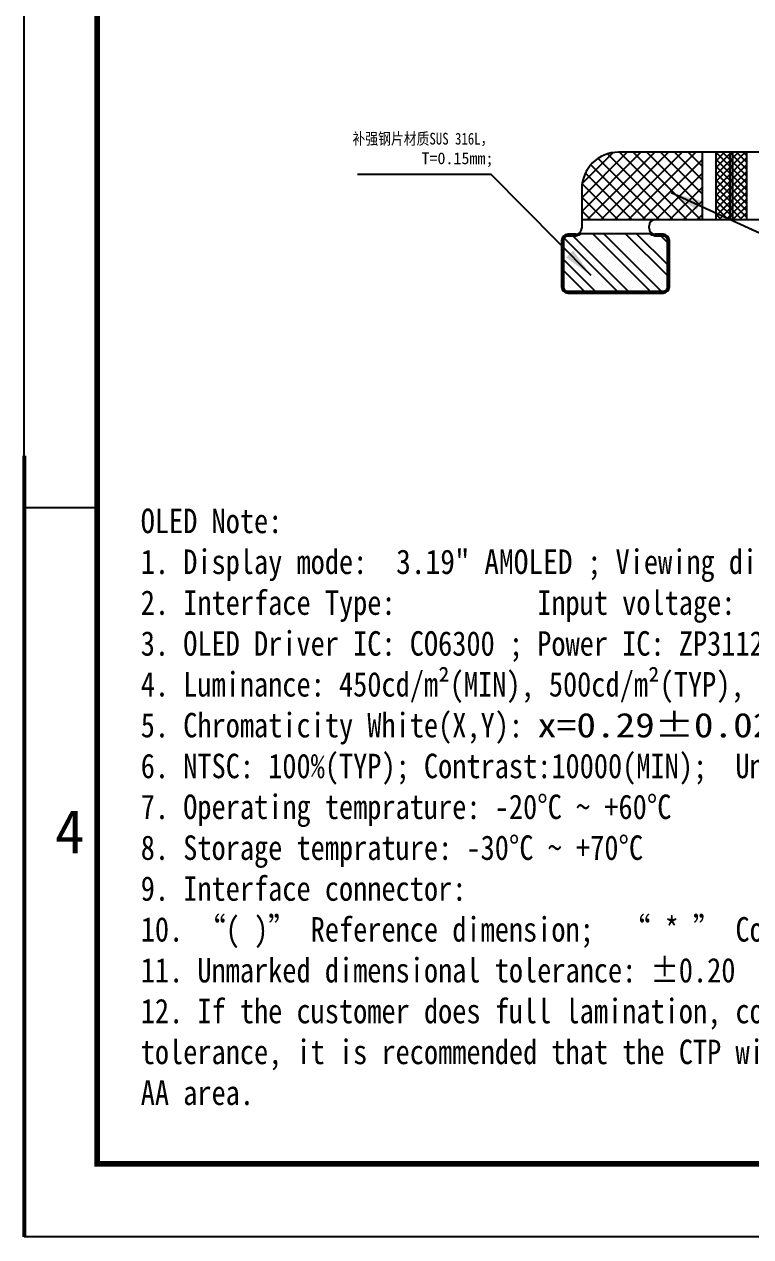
# Model space of a CAD drawing. Header units: millimetres. Extents: x 511 to 867, y 19 to 249.
# Drawn here: x 510.7 to 570.1, y 19.5 to 118.4 of the extents above; entities that cross this region are included whole.
import ezdxf

# ---------------------------------------------------------------- set-up
doc = ezdxf.new("R2010")
doc.units = ezdxf.units.MM
for name, color, linetype in [('DIM', 3, 'Continuous'), ('Layout.drawing', 5, 'Continuous'), ('TK', 7, 'Continuous'), ('标注', 3, 'Continuous')]:
    doc.layers.add(name, color=color, linetype=linetype)
doc.styles.add('CCN-Z', font='', dxfattribs={"width": 0.85})
doc.styles.get("Standard").update_dxf_attribs({"font": ''})
doc.styles.add('宋体', font='')
doc.styles.get('CCN-Z').set_extended_font_data('NSimSun')
doc.styles.get('Standard').set_extended_font_data('SimSun')
doc.styles.get('宋体').set_extended_font_data('SimSun')
doc.dimstyles.new('ISO-25', dxfattribs={"dimtxt": 2.5, "dimasz": 2.5, "dimexe": 1.25, "dimexo": 0.625, "dimtad": 1, "dimtxsty": 'Standard', "dimcen": 2.5, "dimadec": 0, "dimazin": 0, "dimtfac": 1, "dimtmove": 0, "dimatfit": 3, "dimfxl": 1, "dimarcsym": 0})

# ---------------------------------------------------------------- blocks, each defined once
blk = doc.blocks.new('WDWD')
at = {"color": 5}
blk.add_lwpolyline([(2171.335, 1402.553), (2171.335, 1408.053)], dxfattribs=at)
at = {"layer": '标注', "color": 5}
for p, q in [((2161.485, 1404.343), (2165.196, 1408.053)), ((2161.485, 1403.22), (2166.318, 1408.053)), ((2161.518, 1405.498), (2164.04, 1408.02)), ((2161.941, 1402.553), (2167.441, 1408.053)), ((2167.809, 1402.553), (2162.816, 1407.546)), ((2163.064, 1402.553), (2168.564, 1408.053)), ((2168.932, 1402.553), (2163.574, 1407.911)), ((2164.186, 1402.553), (2169.686, 1408.053)), ((2170.054, 1402.553), (2164.554, 1408.053)), ((2165.309, 1402.553), (2170.809, 1408.053)), ((2171.177, 1402.553), (2165.677, 1408.053)), ((2166.431, 1402.553), (2171.335, 1407.458)), ((2171.335, 1403.517), (2166.799, 1408.053)), ((2171.335, 1404.64), (2167.922, 1408.053)), ((2171.335, 1405.762), (2169.044, 1408.053)), ((2171.335, 1406.885), (2170.167, 1408.053)), ((2171.335, 1408.007), (2171.289, 1408.053)), ((2166.687, 1402.553), (2162.22, 1407.02)), ((2164.442, 1402.553), (2161.516, 1405.479)), ((2165.564, 1402.553), (2161.776, 1406.342)), ((2167.554, 1402.553), (2171.335, 1406.335)), ((2168.676, 1402.553), (2171.335, 1405.212)), ((2163.319, 1402.553), (2161.485, 1404.387)), ((2169.799, 1402.553), (2171.335, 1404.09)), ((2162.196, 1402.553), (2161.485, 1403.265)), ((2170.921, 1402.553), (2171.335, 1402.967))]:
    blk.add_line(p, q, dxfattribs=at)

msp = doc.modelspace()

# ---------------------------------------------------------------- hatches: boundary and pattern name
h = msp.add_hatch()
h.set_pattern_fill('ANSI37', color=2, scale=0.125, style=0)
h.set_pattern_definition([(135, (2834.79103, -413.50684), (0.280633004, 0.280633004), []), (45, (2834.79103, -413.50684), (0.280633004, -0.280633004), [])])
h.paths.add_polyline_path([(569.7231, 107.9911), (567.2023, 107.9911), (567.2023, 102.4911), (569.7231, 102.4911)])
h = msp.add_hatch()
h.set_pattern_fill('ANSI32', color=120, scale=0.2, style=0)
h.set_pattern_definition([(315, (-229.7288, 502.9553), (-1.3470384, -1.3470384), []), (315, (-228.8308, 502.9553), (-1.3470384, -1.3470384), [])])
h.paths.add_polyline_path([(554.7523, 100.7911), (554.7523, 96.9911, 0.4142136), (555.1023, 96.6411), (562.9023, 96.6411, 0.4142136), (563.2523, 96.9911), (563.2523, 100.7911, 0.4142136), (562.9023, 101.1411), (562.7523, 101.1411, -0.1768632), (562.3335, 101.294, 0.1768632), (562.2046, 101.3411), (555.8001, 101.3411, 0.1768632), (555.6712, 101.294, -0.1768632), (555.2523, 101.1411), (555.1023, 101.1411, 0.4142136)])
at = {"layer": 'DIM'}
msp.add_hatch(color=0, dxfattribs=at).paths.add_polyline_path([(568.3627, 107.9911), (568.5627, 107.9911), (568.5627, 102.4911), (568.3627, 102.4911)])

# ---------------------------------------------------------------- linework, layer by layer
at = {"color": 0, "lineweight": 25}
for p, q in [((510.7149, 19.464), (510.7149, 249.1761)), ((516.666, 243.2251), (516.666, 25.4151)), ((516.666, 78.9749), (510.7149, 78.9749)), ((516.666, 25.4151), (830.8837, 25.4151)), ((836.8348, 19.464), (510.7149, 19.464))]:
    msp.add_line(p, q, dxfattribs=at)
at = {"color": 32}
for p, q in [((578.9197, 107.9911), (559.2523, 107.9911)), ((556.2523, 104.9911), (556.2523, 101.7911)), ((561.7523, 101.7911), (561.7523, 101.9911)), ((562.2523, 102.4911), (578.4789, 102.4911)), ((555.7523, 101.2911), (555.1023, 101.2911)), ((562.9023, 101.2911), (562.2523, 101.2911)), ((554.6023, 100.7911), (554.6023, 96.9911)), ((563.4023, 96.9911), (563.4023, 100.7911)), ((555.1023, 96.4911), (562.9023, 96.4911))]:
    msp.add_line(p, q, dxfattribs=at)
at = {"color": 0, "lineweight": 13}
for p, q in [((510.7149, 76.1223), (510.7149, 26.5463)), ((510.7149, 69.04), (510.7149, 19.464)), ((510.7149, 56.4955), (510.7149, 24.0929)), ((510.7149, 54.8754), (510.7149, 26.5463)), ((510.7149, 47.7931), (510.7149, 19.464)), ((510.7149, 42.6087), (510.7149, 19.464))]:
    msp.add_line(p, q, dxfattribs=at)
at = {"color": 0, "lineweight": 25, "const_width": 0.4648}
msp.add_lwpolyline([(830.8837, 25.4151), (516.666, 25.4151), (516.666, 243.2251), (830.8837, 243.2251)], close=True, dxfattribs=at)
at = {"color": 2}
msp.add_lwpolyline([(569.7231, 107.9911), (567.2023, 107.9911), (567.2023, 102.4911), (569.7231, 102.4911)], close=True, dxfattribs=at)
at = {"color": 5}
msp.add_lwpolyline([(556.2523, 102.4911), (562.2523, 102.4911)], dxfattribs=at)
at = {"color": 120}
msp.add_lwpolyline([(554.7523, 100.7911), (554.7523, 96.9911, 0.4142136), (555.1023, 96.6411), (562.9023, 96.6411, 0.4142136), (563.2523, 96.9911), (563.2523, 100.7911, 0.4142136), (562.9023, 101.1411), (562.3523, 101.1411, -0.156885), (561.8735, 101.294, 0.1768632), (561.7446, 101.3411), (556.2601, 101.3411, 0.1768632), (556.1312, 101.294, -0.156885), (555.6523, 101.1411), (555.1023, 101.1411, 0.4142136)], format="xyb", close=True, dxfattribs=at)
at = {"color": 32}
for centre, radius, start, end in [((559.2523, 104.9911), 3, 90, 180), ((562.2523, 101.9911), 0.5, 90, 180), ((555.1023, 100.7911), 0.5, 90, 180), ((555.7523, 101.7911), 0.5, 270, 0), ((562.2523, 101.7911), 0.5, 180, 270), ((562.9023, 100.7911), 0.5, 0, 90), ((555.1023, 96.9911), 0.5, 180, 270), ((562.9023, 96.9911), 0.5, 270, 0)]:
    msp.add_arc(centre, radius, start, end, dxfattribs=at)
at = {"layer": 'DIM', "color": 0}
msp.add_lwpolyline([(568.3627, 107.9911), (568.5627, 107.9911), (568.5627, 102.4911), (568.3627, 102.4911)], close=True, dxfattribs=at)
at = {"layer": 'Layout.drawing', "color": 0, "lineweight": 53}
for p in [(510.7149, 83.2046), (510.7149, 76.1223), (510.7149, 61.1245)]:
    msp.add_line(p, (510.7149, 19.464), dxfattribs=at)

# ---------------------------------------------------------------- block references
at = {"layer": '标注', "color": 5}
msp.add_blockref('WDWD', (-1605.233, -1300.0623), dxfattribs=at)

# ---------------------------------------------------------------- texts
at = {"color": 0, "lineweight": 25, "insert": (513.2249, 54.3109), "char_height": 3.5423, "width": 9.285504, "attachment_point": 1}
msp.add_mtext('4', dxfattribs=at)
at = {"layer": 'DIM', "insert": (549.0355, 106.7674), "char_height": 0.96, "width": 14.264111, "attachment_point": 9, "style": '宋体'}
msp.add_mtext('{\\W0.8;\\C3;补强钢片材质SUS 316L，\\P\\W1;T=0.15mm;}', dxfattribs=at)
at = {"layer": 'TK', "color": 6, "lineweight": -3, "insert": (520.2302, 78.8967), "char_height": 2, "width": 106.527647, "attachment_point": 1, "style": 'CCN-Z'}
msp.add_mtext('{\\C2;OLED Note:}\\P{\\C2;1. Display\\fNSimSun|b0|i0|c128|p49; \\fNSimSun|b0|i0|c134|p49;mode:} {\\Ftxt|c134;\\W0.8823;\\C2; \\fSimSun|b0|i0|c134|p2;3.19\\fSimSun|b0|i0|c0|p2;"\\fSimSun|b0|i0|c136|p2; \\fSimSun|b0|i0|c0|p2;AMOLED\\fSimSun|b0|i0|c136|p2; \\fNSimSun|b0|i0|c134|p49;\\W0.85;; Viewing\\fNSimSun|b0|i0|c128|p49; \\fNSimSun|b0|i0|c134|p49;direction:} FREE{\\C2;;}\\P{\\C2;2. Interface\\fNSimSun|b0|i0|c128|p49; \\fNSimSun|b0|i0|c134|p49;Type:} {\\C2;         Input\\fNSimSun|b0|i0|c128|p49; \\fNSimSun|b0|i0|c134|p49;voltage:}\\P{\\C2;3. OLED Driver\\fNSimSun|b0|i0|c128|p49; \\fNSimSun|b0|i0|c134|p49;IC:} CO6300 {\\C2;; Power IC: ZP3112 ; TP IC: CST3530;}\\P{\\C2;4. Luminance:} 450cd/m²(MIN), 500cd/m²(TYP), 550cd/m²(MAX);\\P{\\C2;5. Chromaticity White(X,Y): \\fSimSun|b0|i0|c134|p2;\\W1.176;\\C4;x=0.29±0.02,y=0.31±0.02;}\\P{\\C2;6. NTSC: }100%(TYP){\\C2;; Contrast:}10000(MIN){\\C2;;  Uniformity: }80% MIN{\\C2;;}\\P{\\C2;7. Operating\\fNSimSun|b0|i0|c128|p49; \\fNSimSun|b0|i0|c134|p49;temprature:} -20°C ~ +60°C\\P{\\C2;8. Storage\\fNSimSun|b0|i0|c128|p49; \\fNSimSun|b0|i0|c134|p49;temprature:} -30°C ~ +70°C\\P{\\C2;9. Interface\\fNSimSun|b0|i0|c128|p49; \\fNSimSun|b0|i0|c134|p49;connector:}\\P{\\C2;10. “(\\fNSimSun|b0|i0|c128|p49; \\fNSimSun|b0|i0|c134|p49;)”\\fNSimSun|b0|i0|c128|p49; \\fNSimSun|b0|i0|c134|p49;Reference\\fNSimSun|b0|i0|c128|p49; \\fNSimSun|b0|i0|c134|p49;dimension;  “\\fNSimSun|b0|i0|c128|p49; \\fNSimSun|b0|i0|c134|p49;* ” Control dimensions; 翘曲度: ≤0.3mm；}\\P{\\C2;11. Unmarked dimensional tolerance: ±0.20}\\P{\\C2;12. If the customer does full lamination, considering the material tolerance and fitting tolerance, it is recommended that the CTP window be expanded by }0.2mm{\\C2; from one side of LCD AA area. }', dxfattribs=at)

# ---------------------------------------------------------------- leaders
at = {"layer": '标注', "color": 3}
for points in [[(557.0146, 97.9157), (548.8389, 106.1647), (537.943, 106.1647)], [(563.547, 104.6918), (578.0018, 98.0916)]]:
    msp.add_leader(points, dimstyle='ISO-25', override={"dimgap": 0.625, "dimtad": 0}, dxfattribs=at)

doc.saveas('drawing.dxf')
